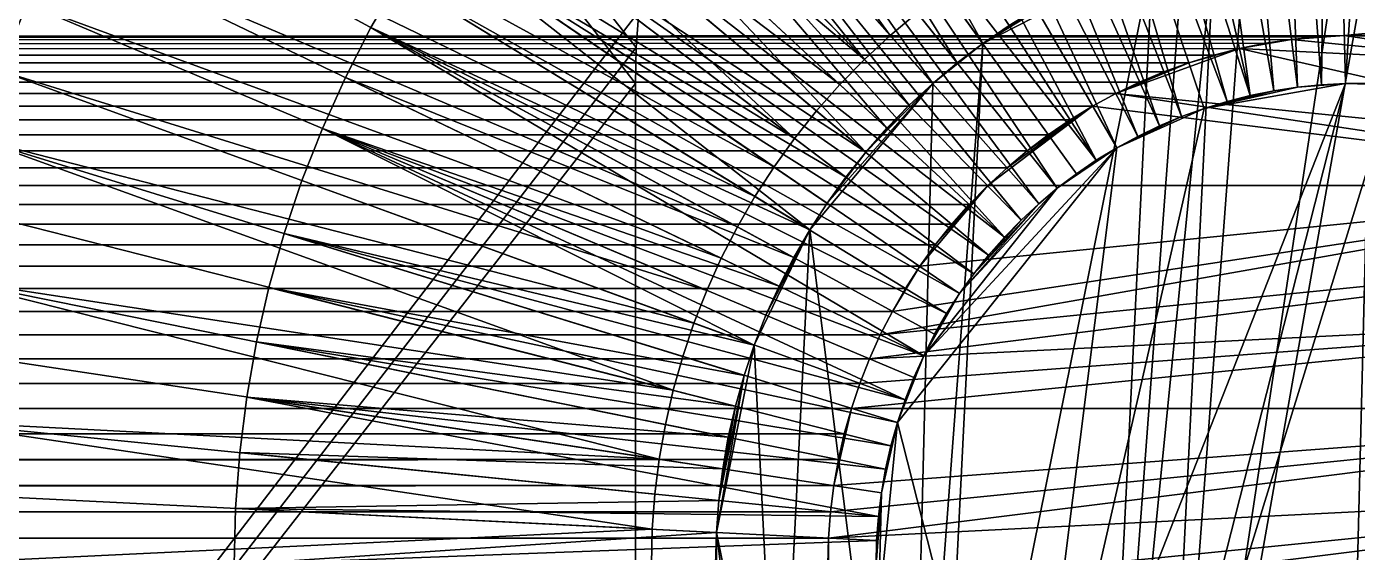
# Model space of a CAD drawing. Header units: millimetres. Extents: x 0 to 520, y -2 to 382.
# Drawn here: x 330.853 to 335, y 343.037 to 344.677 of the extents above; entities that cross this region are included whole.
import ezdxf

# ---------------------------------------------------------------- set-up
doc = ezdxf.new("R2010")
doc.units = ezdxf.units.MM

msp = doc.modelspace()

# ---------------------------------------------------------------- linework, layer by layer
at = {"layer": 'BRASS', "color": 52}
for points in [[(509.2, 369.2, 103), (10.8, 369.2, 103), (10.8, 10.8, 103)], [(509.2, 369.2, 103), (10.8, 10.8, 103), (509.2, 10.8, 103)], [(20.5, 359.5, 86), (499.5, 359.5, 86), (184.9589, 344.6495, 86)], [(184.9589, 344.6495, 86), (499.5, 359.5, 86), (185.0411, 344.6495, 86)], [(185.0411, 344.6495, 86), (499.5, 359.5, 86), (185.1233, 344.6454, 86)], [(185.1233, 344.6454, 86), (499.5, 359.5, 86), (185.2052, 344.6372, 86)], [(185.2052, 344.6372, 86), (499.5, 359.5, 86), (185.2865, 344.6249, 86)], [(185.2865, 344.6249, 86), (499.5, 359.5, 86), (185.3672, 344.6086, 86)], [(185.3672, 344.6086, 86), (499.5, 359.5, 86), (185.4469, 344.5883, 86)], [(185.4469, 344.5883, 86), (499.5, 359.5, 86), (185.5255, 344.5641, 86)], [(185.5255, 344.5641, 86), (499.5, 359.5, 86), (334.9589, 344.6495, 86)], [(334.9589, 344.6495, 86), (499.5, 359.5, 86), (335.0411, 344.6495, 86)], [(185.5255, 344.5641, 86), (334.9589, 344.6495, 86), (334.8767, 344.6454, 86)], [(185.5255, 344.5641, 86), (334.8767, 344.6454, 86), (334.7948, 344.6372, 86)], [(185.5255, 344.5641, 86), (334.7948, 344.6372, 86), (334.7135, 344.6249, 86)], [(185.5255, 344.5641, 86), (334.7135, 344.6249, 86), (334.6328, 344.6086, 86)], [(334.7135, 344.6249, 92), (334.7948, 344.6372, 92), (334.6328, 344.6086, 92)], [(334.7948, 344.6372, 92), (335.5255, 344.5641, 92), (334.6328, 344.6086, 92)], [(334.7135, 344.6249, 92), (334.6328, 344.6086, 92), (334.7135, 344.6249, 86)], [(334.7135, 344.6249, 86), (334.6328, 344.6086, 92), (334.6328, 344.6086, 86)], [(334.7948, 344.6372, 86), (334.7948, 344.6372, 92), (334.7135, 344.6249, 86)], [(334.7948, 344.6372, 92), (334.7135, 344.6249, 92), (334.7135, 344.6249, 86)], [(334.8767, 344.6454, 92), (334.9589, 344.6495, 92), (334.7948, 344.6372, 92)], [(334.9589, 344.6495, 92), (335.5255, 344.5641, 92), (334.7948, 344.6372, 92)], [(334.8767, 344.6454, 86), (334.7948, 344.6372, 92), (334.7948, 344.6372, 86)], [(334.8767, 344.6454, 92), (334.7948, 344.6372, 92), (334.8767, 344.6454, 86)], [(334.9589, 344.6495, 86), (334.9589, 344.6495, 92), (334.8767, 344.6454, 86)], [(334.9589, 344.6495, 92), (334.8767, 344.6454, 92), (334.8767, 344.6454, 86)], [(335.0411, 344.6495, 86), (334.9589, 344.6495, 92), (334.9589, 344.6495, 86)], [(335.0411, 344.6495, 92), (334.9589, 344.6495, 92), (335.0411, 344.6495, 86)], [(335.0411, 344.6495, 92), (335.1233, 344.6454, 92), (334.9589, 344.6495, 92)], [(335.1233, 344.6454, 92), (335.5255, 344.5641, 92), (334.9589, 344.6495, 92)], [(185.5255, 344.5641, 86), (334.6328, 344.6086, 86), (334.5531, 344.5883, 86)], [(185.5255, 344.5641, 86), (334.5531, 344.5883, 86), (334.4745, 344.5641, 86)], [(334.4745, 344.5641, 92), (334.6328, 344.6086, 92), (334.2473, 344.4683, 92)], [(334.6328, 344.6086, 92), (336.0288, 344.29, 92), (334.2473, 344.4683, 92)], [(334.5531, 344.5883, 92), (334.6328, 344.6086, 92), (334.4745, 344.5641, 92)], [(334.5531, 344.5883, 92), (334.4745, 344.5641, 92), (334.5531, 344.5883, 86)], [(334.5531, 344.5883, 86), (334.4745, 344.5641, 92), (334.4745, 344.5641, 86)], [(334.6328, 344.6086, 92), (334.5531, 344.5883, 92), (334.6328, 344.6086, 86)], [(334.6328, 344.6086, 86), (334.5531, 344.5883, 92), (334.5531, 344.5883, 86)], [(335.5255, 344.5641, 92), (336.0288, 344.29, 92), (334.6328, 344.6086, 92)], [(185.5255, 344.5641, 86), (334.4745, 344.5641, 86), (185.6028, 344.5359, 86)], [(185.6028, 344.5359, 86), (334.4745, 344.5641, 86), (334.3972, 344.5359, 86)], [(185.6028, 344.5359, 86), (334.3972, 344.5359, 86), (185.6786, 344.504, 86)], [(185.6786, 344.504, 86), (334.3972, 344.5359, 86), (334.3214, 344.504, 86)], [(334.3214, 344.504, 92), (334.4745, 344.5641, 92), (334.2473, 344.4683, 92)], [(334.3972, 344.5359, 92), (334.4745, 344.5641, 92), (334.3214, 344.504, 92)], [(334.3972, 344.5359, 92), (334.3214, 344.504, 92), (334.3972, 344.5359, 86)], [(334.3972, 344.5359, 86), (334.3214, 344.504, 92), (334.3214, 344.504, 86)], [(334.4745, 344.5641, 92), (334.3972, 344.5359, 92), (334.4745, 344.5641, 86)], [(334.4745, 344.5641, 86), (334.3972, 344.5359, 92), (334.3972, 344.5359, 86)], [(185.6786, 344.504, 86), (334.2473, 344.4683, 86), (185.7527, 344.4683, 86)], [(185.6786, 344.504, 86), (334.3214, 344.504, 86), (334.2473, 344.4683, 86)], [(334.3214, 344.504, 92), (334.2473, 344.4683, 92), (334.3214, 344.504, 86)], [(334.3214, 344.504, 86), (334.2473, 344.4683, 92), (334.2473, 344.4683, 86)], [(185.7527, 344.4683, 86), (334.2473, 344.4683, 86), (185.825, 344.4289, 86)], [(185.825, 344.4289, 86), (334.2473, 344.4683, 86), (334.175, 344.4289, 86)], [(334.2473, 344.4683, 92), (334.175, 344.4289, 92), (334.2473, 344.4683, 86)], [(334.2473, 344.4683, 86), (334.175, 344.4289, 92), (334.175, 344.4289, 86)], [(334.2473, 344.4683, 92), (336.1521, 344.1812, 92), (334.175, 344.4289, 92)], [(336.0288, 344.29, 92), (336.1521, 344.1812, 92), (334.2473, 344.4683, 92)], [(185.825, 344.4289, 86), (334.175, 344.4289, 86), (185.8952, 344.386, 86)], [(185.8952, 344.386, 86), (334.175, 344.4289, 86), (334.1048, 344.386, 86)], [(333.9082, 344.2371, 92), (334.175, 344.4289, 92), (333.8479, 344.1812, 92)], [(334.175, 344.4289, 92), (336.1521, 344.1812, 92), (333.8479, 344.1812, 92)], [(333.9712, 344.29, 92), (334.175, 344.4289, 92), (333.9082, 344.2371, 92)], [(334.0368, 344.3397, 92), (334.175, 344.4289, 92), (333.9712, 344.29, 92)], [(334.1048, 344.386, 92), (334.175, 344.4289, 92), (334.0368, 344.3397, 92)], [(334.175, 344.4289, 86), (334.175, 344.4289, 92), (334.1048, 344.386, 86)], [(334.175, 344.4289, 92), (334.1048, 344.386, 92), (334.1048, 344.386, 86)], [(185.8952, 344.386, 86), (334.1048, 344.386, 86), (185.9632, 344.3397, 86)], [(185.9632, 344.3397, 86), (334.1048, 344.386, 86), (334.0368, 344.3397, 86)], [(334.1048, 344.386, 92), (334.0368, 344.3397, 92), (334.1048, 344.386, 86)], [(334.1048, 344.386, 86), (334.0368, 344.3397, 92), (334.0368, 344.3397, 86)], [(185.9632, 344.3397, 86), (334.0368, 344.3397, 86), (186.0288, 344.29, 86)], [(186.0288, 344.29, 86), (334.0368, 344.3397, 86), (333.9712, 344.29, 86)], [(334.0368, 344.3397, 86), (334.0368, 344.3397, 92), (333.9712, 344.29, 86)], [(334.0368, 344.3397, 92), (333.9712, 344.29, 92), (333.9712, 344.29, 86)], [(186.0288, 344.29, 86), (333.9712, 344.29, 86), (186.0918, 344.2371, 86)], [(186.0918, 344.2371, 86), (333.9712, 344.29, 86), (333.9082, 344.2371, 86)], [(333.9712, 344.29, 86), (333.9712, 344.29, 92), (333.9082, 344.2371, 86)], [(333.9712, 344.29, 92), (333.9082, 344.2371, 92), (333.9082, 344.2371, 86)], [(186.0918, 344.2371, 86), (333.8479, 344.1812, 86), (186.1521, 344.1812, 86)], [(186.0918, 344.2371, 86), (333.9082, 344.2371, 86), (333.8479, 344.1812, 86)], [(333.9082, 344.2371, 86), (333.9082, 344.2371, 92), (333.8479, 344.1812, 86)], [(333.9082, 344.2371, 92), (333.8479, 344.1812, 92), (333.8479, 344.1812, 86)], [(186.1521, 344.1812, 86), (333.8479, 344.1812, 86), (186.2095, 344.1223, 86)], [(186.2095, 344.1223, 86), (333.8479, 344.1812, 86), (333.7905, 344.1223, 86)], [(333.5509, 343.7891, 92), (336.1521, 344.1812, 92), (333.5134, 343.7159, 92)], [(333.5134, 343.7159, 92), (336.1521, 344.1812, 92), (336.3153, 343.9963, 92)], [(333.6367, 343.9295, 92), (336.1521, 344.1812, 92), (333.5509, 343.7891, 92)], [(333.6847, 343.9963, 92), (333.8479, 344.1812, 92), (333.6367, 343.9295, 92)], [(333.8479, 344.1812, 92), (336.1521, 344.1812, 92), (333.6367, 343.9295, 92)], [(333.736, 344.0606, 92), (333.8479, 344.1812, 92), (333.6847, 343.9963, 92)], [(333.7905, 344.1223, 92), (333.8479, 344.1812, 92), (333.736, 344.0606, 92)], [(333.8479, 344.1812, 92), (333.7905, 344.1223, 92), (333.8479, 344.1812, 86)], [(333.8479, 344.1812, 86), (333.7905, 344.1223, 92), (333.7905, 344.1223, 86)], [(186.2095, 344.1223, 86), (333.736, 344.0606, 86), (186.264, 344.0606, 86)], [(186.2095, 344.1223, 86), (333.7905, 344.1223, 86), (333.736, 344.0606, 86)], [(333.7905, 344.1223, 92), (333.736, 344.0606, 92), (333.7905, 344.1223, 86)], [(333.7905, 344.1223, 86), (333.736, 344.0606, 92), (333.736, 344.0606, 86)], [(186.264, 344.0606, 86), (333.6847, 343.9963, 86), (186.3153, 343.9963, 86)], [(186.264, 344.0606, 86), (333.736, 344.0606, 86), (333.6847, 343.9963, 86)], [(333.736, 344.0606, 92), (333.6847, 343.9963, 92), (333.736, 344.0606, 86)], [(333.736, 344.0606, 86), (333.6847, 343.9963, 92), (333.6847, 343.9963, 86)], [(186.3153, 343.9963, 86), (333.6847, 343.9963, 86), (186.3633, 343.9295, 86)], [(186.3633, 343.9295, 86), (333.6847, 343.9963, 86), (333.6367, 343.9295, 86)], [(333.5134, 343.7159, 92), (336.3153, 343.9963, 92), (333.4796, 343.6409, 92)], [(333.4796, 343.6409, 92), (336.3153, 343.9963, 92), (336.4491, 343.7891, 92)], [(333.6847, 343.9963, 92), (333.6367, 343.9295, 92), (333.6847, 343.9963, 86)], [(333.6847, 343.9963, 86), (333.6367, 343.9295, 92), (333.6367, 343.9295, 86)], [(186.3633, 343.9295, 86), (333.5921, 343.8604, 86), (186.4079, 343.8604, 86)], [(186.3633, 343.9295, 86), (333.6367, 343.9295, 86), (333.5921, 343.8604, 86)], [(333.5921, 343.8604, 92), (333.6367, 343.9295, 92), (333.5509, 343.7891, 92)], [(333.6367, 343.9295, 92), (333.5921, 343.8604, 92), (333.6367, 343.9295, 86)], [(333.6367, 343.9295, 86), (333.5921, 343.8604, 92), (333.5921, 343.8604, 86)], [(186.4079, 343.8604, 86), (333.5921, 343.8604, 86), (186.4491, 343.7891, 86)], [(186.4491, 343.7891, 86), (333.5921, 343.8604, 86), (333.5509, 343.7891, 86)], [(333.5921, 343.8604, 92), (333.5509, 343.7891, 92), (333.5921, 343.8604, 86)], [(333.5921, 343.8604, 86), (333.5509, 343.7891, 92), (333.5509, 343.7891, 86)], [(186.4491, 343.7891, 86), (333.5134, 343.7159, 86), (186.4866, 343.7159, 86)], [(186.4491, 343.7891, 86), (333.5509, 343.7891, 86), (333.5134, 343.7159, 86)], [(333.4233, 343.4863, 92), (336.4491, 343.7891, 92), (336.5767, 343.4863, 92)], [(333.4495, 343.5643, 92), (336.4491, 343.7891, 92), (333.4233, 343.4863, 92)], [(333.4796, 343.6409, 92), (336.4491, 343.7891, 92), (333.4495, 343.5643, 92)], [(333.5509, 343.7891, 92), (333.5134, 343.7159, 92), (333.5509, 343.7891, 86)], [(333.5509, 343.7891, 86), (333.5134, 343.7159, 92), (333.5134, 343.7159, 86)], [(186.4866, 343.7159, 86), (333.5134, 343.7159, 86), (186.5204, 343.6409, 86)], [(186.5204, 343.6409, 86), (333.5134, 343.7159, 86), (333.4796, 343.6409, 86)], [(333.5134, 343.7159, 92), (333.4796, 343.6409, 92), (333.5134, 343.7159, 86)], [(333.5134, 343.7159, 86), (333.4796, 343.6409, 92), (333.4796, 343.6409, 86)], [(186.5204, 343.6409, 86), (333.4796, 343.6409, 86), (186.5505, 343.5643, 86)], [(186.5505, 343.5643, 86), (333.4796, 343.6409, 86), (333.4495, 343.5643, 86)], [(333.4796, 343.6409, 92), (333.4495, 343.5643, 92), (333.4796, 343.6409, 86)], [(333.4796, 343.6409, 86), (333.4495, 343.5643, 92), (333.4495, 343.5643, 86)], [(186.5505, 343.5643, 86), (333.4495, 343.5643, 86), (186.5767, 343.4863, 86)], [(186.5767, 343.4863, 86), (333.4495, 343.5643, 86), (333.4233, 343.4863, 86)], [(333.4495, 343.5643, 86), (333.4495, 343.5643, 92), (333.4233, 343.4863, 86)], [(333.4495, 343.5643, 92), (333.4233, 343.4863, 92), (333.4233, 343.4863, 86)], [(186.5767, 343.4863, 86), (333.4233, 343.4863, 86), (186.599, 343.4071, 86)], [(186.599, 343.4071, 86), (333.4233, 343.4863, 86), (333.401, 343.4071, 86)], [(333.3521, 343.0822, 92), (336.5767, 343.4863, 92), (336.6316, 343.2459, 92)], [(333.3582, 343.1643, 92), (336.5767, 343.4863, 92), (333.3521, 343.0822, 92)], [(333.3684, 343.2459, 92), (336.5767, 343.4863, 92), (333.3582, 343.1643, 92)], [(333.3827, 343.3269, 92), (333.4233, 343.4863, 92), (333.3684, 343.2459, 92)], [(333.4233, 343.4863, 92), (336.5767, 343.4863, 92), (333.3684, 343.2459, 92)], [(333.401, 343.4071, 92), (333.4233, 343.4863, 92), (333.3827, 343.3269, 92)], [(333.4233, 343.4863, 86), (333.4233, 343.4863, 92), (333.401, 343.4071, 86)], [(333.4233, 343.4863, 92), (333.401, 343.4071, 92), (333.401, 343.4071, 86)], [(186.599, 343.4071, 86), (333.401, 343.4071, 86), (186.6173, 343.3269, 86)], [(186.6173, 343.3269, 86), (333.401, 343.4071, 86), (333.3827, 343.3269, 86)], [(333.401, 343.4071, 86), (333.3827, 343.3269, 92), (333.3827, 343.3269, 86)], [(333.401, 343.4071, 92), (333.3827, 343.3269, 92), (333.401, 343.4071, 86)], [(186.6173, 343.3269, 86), (333.3827, 343.3269, 86), (186.6316, 343.2459, 86)], [(186.6316, 343.2459, 86), (333.3827, 343.3269, 86), (333.3684, 343.2459, 86)], [(333.3827, 343.3269, 86), (333.3827, 343.3269, 92), (333.3684, 343.2459, 86)], [(333.3827, 343.3269, 92), (333.3684, 343.2459, 92), (333.3684, 343.2459, 86)], [(186.6316, 343.2459, 86), (333.3684, 343.2459, 86), (186.6418, 343.1643, 86)], [(186.6418, 343.1643, 86), (333.3684, 343.2459, 86), (333.3582, 343.1643, 86)], [(333.3521, 342.9178, 92), (336.6316, 343.2459, 92), (333.3582, 342.8357, 92)], [(333.3521, 343.0822, 92), (336.6316, 343.2459, 92), (333.3521, 342.9178, 92)], [(333.3684, 343.2459, 86), (333.3684, 343.2459, 92), (333.3582, 343.1643, 86)], [(333.3684, 343.2459, 92), (333.3582, 343.1643, 92), (333.3582, 343.1643, 86)], [(333.3582, 342.8357, 92), (336.6316, 343.2459, 92), (336.65, 343, 92)], [(186.6418, 343.1643, 86), (333.3582, 343.1643, 86), (186.6479, 343.0822, 86)], [(186.6479, 343.0822, 86), (333.3582, 343.1643, 86), (333.3521, 343.0822, 86)], [(333.3582, 343.1643, 92), (333.3521, 343.0822, 92), (333.3582, 343.1643, 86)], [(333.3582, 343.1643, 86), (333.3521, 343.0822, 92), (333.3521, 343.0822, 86)], [(186.6479, 343.0822, 86), (333.3521, 343.0822, 86), (186.65, 343, 86)], [(186.65, 343, 86), (333.3521, 343.0822, 86), (333.35, 343, 86)], [(333.3521, 343.0822, 92), (333.35, 343, 92), (333.3521, 343.0822, 86)], [(333.3521, 343.0822, 86), (333.35, 343, 92), (333.35, 343, 86)], [(333.35, 343, 92), (333.3521, 343.0822, 92), (333.3521, 342.9178, 92)]]:
    msp.add_3dface(points, dxfattribs=at)
at = {"layer": 'STEEL', "color": 8}
for points in [[(323, 332, 86), (332.7612, 344.724, 86), (323, 360, 86)], [(332.7612, 344.724, 83), (332.7528, 344.6122, 83), (323, 357, 83)], [(332.7528, 344.6122, 83), (332.75, 344.5, 83), (323, 357, 83)], [(332.75, 344.5, 83), (323, 332, 83), (323, 357, 83)], [(333.5443, 344.6495, 83), (332.1943, 346.5182, 83), (332.0224, 346.374, 83)], [(332.1943, 346.5182, 82), (333.5443, 344.6495, 82), (332.0224, 346.374, 82)], [(333.5443, 344.6495, 83), (333.6283, 344.72, 83), (332.1943, 346.5182, 83)], [(333.6283, 344.72, 82), (333.5443, 344.6495, 82), (332.1943, 346.5182, 82)], [(334.7384, 346.4902, 78.5), (334.8135, 344.4884, 78.5), (334.5648, 346.4728, 78.5)], [(334.9127, 346.4989, 78.5), (334.8879, 344.4958, 78.5), (334.7384, 346.4902, 78.5)], [(334.8879, 344.4958, 78.5), (334.8135, 344.4884, 78.5), (334.7384, 346.4902, 78.5)], [(334.9626, 344.4995, 78.5), (334.8879, 344.4958, 78.5), (334.9127, 346.4989, 78.5)], [(335.0873, 346.4989, 78.5), (334.9626, 344.4995, 78.5), (334.9127, 346.4989, 78.5)], [(335.0374, 344.4995, 78.5), (334.9626, 344.4995, 78.5), (335.0873, 346.4989, 78.5)], [(334.3922, 346.4468, 78.5), (334.6662, 344.4624, 78.5), (334.2212, 346.4122, 78.5)], [(334.5648, 346.4728, 78.5), (334.7395, 344.4772, 78.5), (334.3922, 346.4468, 78.5)], [(334.7395, 344.4772, 78.5), (334.6662, 344.4624, 78.5), (334.3922, 346.4468, 78.5)], [(334.8135, 344.4884, 78.5), (334.7395, 344.4772, 78.5), (334.5648, 346.4728, 78.5)], [(334.2212, 346.4122, 78.5), (334.6662, 344.4624, 78.5), (334.0521, 346.3692, 78.5)], [(333.4639, 344.5749, 83), (332.0224, 346.374, 83), (331.8579, 346.2214, 83)], [(332.0224, 346.374, 82), (333.4639, 344.5749, 82), (331.8579, 346.2214, 82)], [(333.4639, 344.5749, 83), (333.5443, 344.6495, 83), (332.0224, 346.374, 83)], [(333.5443, 344.6495, 82), (333.4639, 344.5749, 82), (332.0224, 346.374, 82)], [(334.0521, 346.3692, 78.5), (334.5937, 344.4439, 78.5), (333.8853, 346.3177, 78.5)], [(334.6662, 344.4624, 78.5), (334.5937, 344.4439, 78.5), (334.0521, 346.3692, 78.5)], [(333.8853, 346.3177, 78.5), (334.452, 344.3963, 78.5), (333.7213, 346.2581, 78.5)], [(334.5937, 344.4439, 78.5), (334.5223, 344.4219, 78.5), (333.8853, 346.3177, 78.5)], [(334.5223, 344.4219, 78.5), (334.452, 344.3963, 78.5), (333.8853, 346.3177, 78.5)], [(333.7213, 346.2581, 78.5), (334.3831, 344.3673, 78.5), (333.5605, 346.1903, 78.5)], [(334.452, 344.3963, 78.5), (334.3831, 344.3673, 78.5), (333.7213, 346.2581, 78.5)], [(331.7013, 346.0608, 83), (333.4639, 344.5749, 83), (331.8579, 346.2214, 83)], [(333.4639, 344.5749, 82), (331.7013, 346.0608, 82), (331.8579, 346.2214, 82)], [(333.5605, 346.1903, 78.5), (334.3157, 344.3348, 78.5), (333.4033, 346.1146, 78.5)], [(334.3831, 344.3673, 78.5), (334.3157, 344.3348, 78.5), (333.5605, 346.1903, 78.5)], [(333.4033, 346.1146, 78.5), (334.25, 344.299, 78.5), (333.25, 346.0311, 78.5)], [(334.3157, 344.3348, 78.5), (334.25, 344.299, 78.5), (333.4033, 346.1146, 78.5)], [(331.5528, 345.8925, 83), (333.3873, 344.4964, 83), (331.7013, 346.0608, 83)], [(333.3873, 344.4964, 82), (331.5528, 345.8925, 82), (331.7013, 346.0608, 82)], [(331.7013, 346.0608, 83), (333.3873, 344.4964, 83), (333.4639, 344.5749, 83)], [(333.3873, 344.4964, 82), (331.7013, 346.0608, 82), (333.4639, 344.5749, 82)], [(333.25, 346.0311, 78.5), (334.1862, 344.26, 78.5), (333.1011, 345.9401, 78.5)], [(334.25, 344.299, 78.5), (334.1862, 344.26, 78.5), (333.25, 346.0311, 78.5)], [(333.8325, 344.6239, 82), (333.1011, 345.9401, 82), (332.9569, 345.8418, 82)], [(333.1011, 345.9401, 78.5), (334.1862, 344.26, 78.5), (332.9569, 345.8418, 78.5)], [(333.8325, 344.6239, 82), (333.9149, 344.6801, 82), (333.1011, 345.9401, 82)], [(331.4129, 345.7171, 83), (333.2463, 344.3284, 83), (331.5528, 345.8925, 83)], [(333.2463, 344.3284, 82), (331.4129, 345.7171, 82), (331.5528, 345.8925, 82)], [(331.5528, 345.8925, 83), (333.3147, 344.4141, 83), (333.3873, 344.4964, 83)], [(331.5528, 345.8925, 83), (333.2463, 344.3284, 83), (333.3147, 344.4141, 83)], [(333.3147, 344.4141, 82), (331.5528, 345.8925, 82), (333.3873, 344.4964, 82)], [(333.2463, 344.3284, 82), (331.5528, 345.8925, 82), (333.3147, 344.4141, 82)], [(333.753, 344.5637, 82), (332.9569, 345.8418, 82), (332.8178, 345.7364, 82)], [(332.9569, 345.8418, 78.5), (334.0648, 344.1727, 78.5), (332.8178, 345.7364, 78.5)], [(333.753, 344.5637, 82), (333.8325, 344.6239, 82), (332.9569, 345.8418, 82)], [(334.1862, 344.26, 78.5), (334.1244, 344.2179, 78.5), (332.9569, 345.8418, 78.5)], [(334.1244, 344.2179, 78.5), (334.0648, 344.1727, 78.5), (332.9569, 345.8418, 78.5)], [(333.6766, 344.4996, 82), (332.8178, 345.7364, 82), (332.6841, 345.6242, 82)], [(332.8178, 345.7364, 78.5), (334.0075, 344.1247, 78.5), (332.6841, 345.6242, 78.5)], [(333.6766, 344.4996, 82), (333.753, 344.5637, 82), (332.8178, 345.7364, 82)], [(334.0648, 344.1727, 78.5), (334.0075, 344.1247, 78.5), (332.8178, 345.7364, 78.5)], [(331.2819, 345.5349, 83), (333.2463, 344.3284, 83), (331.4129, 345.7171, 83)], [(333.2463, 344.3284, 82), (331.2819, 345.5349, 82), (331.4129, 345.7171, 82)], [(333.6035, 344.4317, 82), (332.6841, 345.6242, 82), (332.5562, 345.5055, 82)], [(332.6841, 345.6242, 78.5), (333.9526, 344.0738, 78.5), (332.5562, 345.5055, 78.5)], [(333.6035, 344.4317, 82), (333.6766, 344.4996, 82), (332.6841, 345.6242, 82)], [(334.0075, 344.1247, 78.5), (333.9526, 344.0738, 78.5), (332.6841, 345.6242, 78.5)], [(331.1602, 345.3465, 83), (333.1823, 344.2393, 83), (331.2819, 345.5349, 83)], [(333.1823, 344.2393, 82), (331.1602, 345.3465, 82), (331.2819, 345.5349, 82)], [(331.2819, 345.5349, 83), (333.1823, 344.2393, 83), (333.2463, 344.3284, 83)], [(333.1823, 344.2393, 82), (331.2819, 345.5349, 82), (333.2463, 344.3284, 82)], [(332.4343, 345.3806, 82), (333.5339, 344.3603, 82), (332.5562, 345.5055, 82)], [(333.9004, 344.0203, 78.5), (332.4343, 345.3806, 78.5), (332.5562, 345.5055, 78.5)], [(333.5339, 344.3603, 82), (333.6035, 344.4317, 82), (332.5562, 345.5055, 82)], [(333.9526, 344.0738, 78.5), (333.9004, 344.0203, 78.5), (332.5562, 345.5055, 78.5)], [(332.3188, 345.2498, 82), (333.4679, 344.2856, 82), (332.4343, 345.3806, 82)], [(333.9004, 344.0203, 78.5), (332.3188, 345.2498, 78.5), (332.4343, 345.3806, 78.5)], [(333.4679, 344.2856, 82), (333.5339, 344.3603, 82), (332.4343, 345.3806, 82)], [(331.048, 345.1521, 83), (333.1228, 344.1472, 83), (331.1602, 345.3465, 83)], [(333.1228, 344.1472, 82), (331.048, 345.1521, 82), (331.1602, 345.3465, 82)], [(331.1602, 345.3465, 83), (333.1228, 344.1472, 83), (333.1823, 344.2393, 83)], [(333.1228, 344.1472, 82), (331.1602, 345.3465, 82), (333.1823, 344.2393, 82)], [(332.21, 345.1133, 82), (333.4679, 344.2856, 82), (332.3188, 345.2498, 82)], [(333.8509, 343.9642, 78.5), (332.21, 345.1133, 78.5), (332.3188, 345.2498, 78.5)], [(333.8509, 343.9642, 78.5), (332.3188, 345.2498, 78.5), (333.9004, 344.0203, 78.5)], [(330.9456, 344.9525, 83), (333.0679, 344.0522, 83), (331.048, 345.1521, 83)], [(333.0679, 344.0522, 82), (330.9456, 344.9525, 82), (331.048, 345.1521, 82)], [(331.048, 345.1521, 83), (333.0679, 344.0522, 83), (333.1228, 344.1472, 83)], [(333.0679, 344.0522, 82), (331.048, 345.1521, 82), (333.1228, 344.1472, 82)], [(332.1082, 344.9716, 82), (333.4057, 344.2076, 82), (332.21, 345.1133, 82)], [(333.8043, 343.9057, 78.5), (332.1082, 344.9716, 78.5), (332.21, 345.1133, 78.5)], [(332.21, 345.1133, 82), (333.4057, 344.2076, 82), (333.4679, 344.2856, 82)], [(333.8043, 343.9057, 78.5), (332.21, 345.1133, 78.5), (333.8509, 343.9642, 78.5)], [(334.363, 341.1041, 90), (334.9501, 344.9994, 90), (334.6527, 344.9696, 90)], [(334.363, 341.1041, 90), (334.9501, 341.0006, 90), (335.0499, 344.9994, 90)], [(334.363, 341.1041, 90), (335.0499, 344.9994, 90), (334.9501, 344.9994, 90)], [(334.9501, 341.0006, 90), (335.1495, 344.9944, 90), (335.0499, 344.9994, 90)], [(334.9501, 341.0006, 90), (335.2487, 344.9845, 90), (335.1495, 344.9944, 90)], [(330.8534, 344.748, 83), (333.0179, 343.9545, 83), (330.9456, 344.9525, 83)], [(333.0179, 343.9545, 82), (330.8534, 344.748, 82), (330.9456, 344.9525, 82)], [(330.9456, 344.9525, 83), (333.0179, 343.9545, 83), (333.0679, 344.0522, 83)], [(333.0179, 343.9545, 82), (330.9456, 344.9525, 82), (333.0679, 344.0522, 82)], [(332.0135, 344.825, 82), (333.2934, 344.0429, 82), (332.1082, 344.9716, 82)], [(333.7606, 343.845, 78.5), (332.0135, 344.825, 78.5), (332.1082, 344.9716, 78.5)], [(332.1082, 344.9716, 82), (333.3475, 344.1266, 82), (333.4057, 344.2076, 82)], [(332.1082, 344.9716, 82), (333.2934, 344.0429, 82), (333.3475, 344.1266, 82)], [(333.7606, 343.845, 78.5), (332.1082, 344.9716, 78.5), (333.8043, 343.9057, 78.5)], [(334.1774, 341.177, 90), (334.363, 341.1041, 90), (334.555, 344.9499, 90)], [(334.1774, 341.177, 90), (334.555, 344.9499, 90), (334.4583, 344.9252, 90)], [(334.363, 341.1041, 90), (334.6527, 344.9696, 90), (334.555, 344.9499, 90)], [(334.9501, 341.0006, 90), (335.2487, 341.0155, 90), (335.2487, 344.9845, 90)], [(334.1774, 341.177, 90), (334.4583, 344.9252, 90), (334.363, 344.8959, 90)], [(333.6766, 341.5004, 90), (334.363, 344.8959, 90), (333.8325, 344.6239, 90)], [(333.6766, 341.5004, 90), (334.1774, 341.177, 90), (334.363, 344.8959, 90)], [(333.8325, 344.6239, 90), (334.363, 344.8959, 90), (334.0876, 344.7797, 90)], [(331.9262, 344.6739, 82), (333.2934, 344.0429, 82), (332.0135, 344.825, 82)], [(332.0135, 344.825, 82), (332.0135, 344.825, 78.5), (331.9262, 344.6739, 78.5)], [(331.9262, 344.6739, 82), (332.0135, 344.825, 82), (331.9262, 344.6739, 78.5)], [(333.7201, 343.7822, 78.5), (331.9262, 344.6739, 78.5), (332.0135, 344.825, 78.5)], [(333.7201, 343.7822, 78.5), (332.0135, 344.825, 78.5), (333.7606, 343.845, 78.5)], [(333.8325, 344.6239, 90), (334.0876, 344.7797, 90), (334, 344.7321, 90)], [(330.7714, 344.5391, 83), (330.8534, 344.748, 83), (330.8534, 344.748, 82)], [(330.7714, 344.5391, 83), (330.8534, 344.748, 82), (330.7714, 344.5391, 82)], [(330.7714, 344.5391, 83), (332.9728, 343.8546, 83), (330.8534, 344.748, 83)], [(332.9728, 343.8546, 82), (330.7714, 344.5391, 82), (330.8534, 344.748, 82)], [(330.8534, 344.748, 83), (332.9728, 343.8546, 83), (333.0179, 343.9545, 83)], [(332.9728, 343.8546, 82), (330.8534, 344.748, 82), (333.0179, 343.9545, 82)], [(323, 332, 86), (332.7528, 344.6122, 86), (332.7612, 344.724, 86)], [(332.7612, 344.724, 83), (332.7528, 344.6122, 86), (332.7528, 344.6122, 83)], [(332.7612, 344.724, 86), (332.7528, 344.6122, 86), (332.7612, 344.724, 83)], [(333.6283, 344.72, 82), (333.5443, 344.6495, 83), (333.5443, 344.6495, 82)], [(333.6283, 344.72, 83), (333.5443, 344.6495, 83), (333.6283, 344.72, 82)], [(333.8325, 344.6239, 90), (334, 344.7321, 90), (333.9149, 344.6801, 90)], [(331.8466, 344.5186, 82), (333.2436, 343.9565, 82), (331.9262, 344.6739, 82)], [(331.8466, 344.5186, 82), (331.9262, 344.6739, 82), (331.9262, 344.6739, 78.5)], [(331.8466, 344.5186, 82), (331.9262, 344.6739, 78.5), (331.8466, 344.5186, 78.5)], [(333.6485, 343.6508, 78.5), (331.8466, 344.5186, 78.5), (331.9262, 344.6739, 78.5)], [(331.9262, 344.6739, 82), (333.2436, 343.9565, 82), (333.2934, 344.0429, 82)], [(333.6827, 343.7174, 78.5), (331.9262, 344.6739, 78.5), (333.7201, 343.7822, 78.5)], [(333.6485, 343.6508, 78.5), (331.9262, 344.6739, 78.5), (333.6827, 343.7174, 78.5)], [(333.8325, 344.6239, 90), (333.9149, 344.6801, 82), (333.8325, 344.6239, 82)], [(333.8325, 344.6239, 90), (333.9149, 344.6801, 90), (333.9149, 344.6801, 82)], [(333.5443, 344.6495, 82), (333.4639, 344.5749, 83), (333.4639, 344.5749, 82)], [(333.5443, 344.6495, 83), (333.4639, 344.5749, 83), (333.5443, 344.6495, 82)], [(333.6035, 341.5683, 90), (333.8325, 344.6239, 90), (333.6766, 344.4996, 90)], [(333.6035, 341.5683, 90), (333.6766, 341.5004, 90), (333.8325, 344.6239, 90)], [(333.6766, 344.4996, 90), (333.8325, 344.6239, 90), (333.753, 344.5637, 90)], [(333.753, 344.5637, 90), (333.8325, 344.6239, 82), (333.753, 344.5637, 82)], [(333.753, 344.5637, 90), (333.8325, 344.6239, 90), (333.8325, 344.6239, 82)], [(323, 332, 86), (332.75, 344.5, 86), (332.7528, 344.6122, 86)], [(332.7528, 344.6122, 83), (332.75, 344.5, 86), (332.75, 344.5, 83)], [(332.7528, 344.6122, 86), (332.75, 344.5, 86), (332.7528, 344.6122, 83)], [(333.4639, 344.5749, 82), (333.3873, 344.4964, 83), (333.3873, 344.4964, 82)], [(333.4639, 344.5749, 83), (333.3873, 344.4964, 83), (333.4639, 344.5749, 82)], [(330.6999, 344.3264, 83), (332.9327, 343.7524, 83), (330.7714, 344.5391, 83)], [(332.9327, 343.7524, 82), (330.6999, 344.3264, 82), (330.7714, 344.5391, 82)], [(330.7714, 344.5391, 83), (332.9327, 343.7524, 83), (332.9728, 343.8546, 83)], [(332.9327, 343.7524, 82), (330.7714, 344.5391, 82), (332.9728, 343.8546, 82)], [(333.6766, 344.4996, 90), (333.753, 344.5637, 82), (333.6766, 344.4996, 82)], [(333.6766, 344.4996, 90), (333.753, 344.5637, 90), (333.753, 344.5637, 82)], [(332.75, 341.5, 83), (323, 332, 83), (332.75, 344.5, 83)], [(323, 332, 86), (332.75, 341.5, 86), (332.75, 344.5, 86)], [(331.7748, 344.3595, 82), (333.1981, 343.8678, 82), (331.8466, 344.5186, 82)], [(331.7748, 344.3595, 82), (331.8466, 344.5186, 82), (331.8466, 344.5186, 78.5)], [(331.7748, 344.3595, 82), (331.8466, 344.5186, 78.5), (331.7748, 344.3595, 78.5)], [(333.6485, 343.6508, 78.5), (331.7748, 344.3595, 78.5), (331.8466, 344.5186, 78.5)], [(331.8466, 344.5186, 82), (333.1981, 343.8678, 82), (333.2436, 343.9565, 82)], [(332.75, 344.5, 83), (332.75, 344.5, 86), (332.75, 341.5, 83)], [(332.75, 341.5, 83), (332.75, 344.5, 86), (332.75, 341.5, 86)], [(333.2934, 344.0429, 90), (333.6766, 344.4996, 90), (333.3475, 344.1266, 90)], [(333.6035, 341.5683, 90), (333.6766, 344.4996, 90), (333.2934, 344.0429, 90)], [(333.3873, 344.4964, 83), (333.3147, 344.4141, 83), (333.3873, 344.4964, 82)], [(333.3873, 344.4964, 82), (333.3147, 344.4141, 83), (333.3147, 344.4141, 82)], [(333.3475, 344.1266, 90), (333.6766, 344.4996, 90), (333.4679, 344.2856, 90)], [(333.4679, 344.2856, 90), (333.6766, 344.4996, 90), (333.6035, 344.4317, 90)], [(333.6035, 344.4317, 90), (333.6766, 344.4996, 82), (333.6035, 344.4317, 82)], [(333.6035, 344.4317, 90), (333.6766, 344.4996, 90), (333.6766, 344.4996, 82)], [(334.9626, 344.4995, 80.4), (333.9526, 341.9262, 80.4), (334.5223, 344.4219, 80.4)], [(334.25, 341.701, 80.4), (333.9526, 341.9262, 80.4), (334.9626, 344.4995, 80.4)], [(335.1121, 344.4958, 80.4), (334.25, 341.701, 80.4), (334.9626, 344.4995, 80.4)], [(335.4063, 341.5561, 80.4), (334.25, 341.701, 80.4), (335.1121, 344.4958, 80.4)], [(334.9626, 344.4995, 80.4), (334.5223, 344.4219, 80.4), (334.8135, 344.4884, 80.4)], [(334.9626, 344.4995, 80.4), (334.8135, 344.4884, 80.4), (334.8879, 344.4958, 80.4)], [(334.8879, 344.4958, 78.5), (334.8135, 344.4884, 80.4), (334.8135, 344.4884, 78.5)], [(334.8879, 344.4958, 80.4), (334.8135, 344.4884, 80.4), (334.8879, 344.4958, 78.5)], [(334.9626, 344.4995, 78.5), (334.9626, 344.4995, 80.4), (334.8879, 344.4958, 78.5)], [(334.9626, 344.4995, 80.4), (334.8879, 344.4958, 80.4), (334.8879, 344.4958, 78.5)], [(335.0374, 344.4995, 78.5), (335.0374, 344.4995, 80.4), (334.9626, 344.4995, 78.5)], [(335.0374, 344.4995, 80.4), (334.9626, 344.4995, 80.4), (334.9626, 344.4995, 78.5)], [(335.1121, 344.4958, 80.4), (334.9626, 344.4995, 80.4), (335.0374, 344.4995, 80.4)], [(334.8135, 344.4884, 80.4), (334.5223, 344.4219, 80.4), (334.7395, 344.4772, 80.4)], [(334.7395, 344.4772, 80.4), (334.5223, 344.4219, 80.4), (334.5937, 344.4439, 80.4)], [(334.7395, 344.4772, 80.4), (334.5937, 344.4439, 80.4), (334.6662, 344.4624, 80.4)], [(334.6662, 344.4624, 78.5), (334.5937, 344.4439, 80.4), (334.5937, 344.4439, 78.5)], [(334.6662, 344.4624, 80.4), (334.5937, 344.4439, 80.4), (334.6662, 344.4624, 78.5)], [(334.7395, 344.4772, 78.5), (334.6662, 344.4624, 80.4), (334.6662, 344.4624, 78.5)], [(334.7395, 344.4772, 80.4), (334.6662, 344.4624, 80.4), (334.7395, 344.4772, 78.5)], [(334.8135, 344.4884, 78.5), (334.7395, 344.4772, 80.4), (334.7395, 344.4772, 78.5)], [(334.8135, 344.4884, 80.4), (334.7395, 344.4772, 80.4), (334.8135, 344.4884, 78.5)], [(333.3147, 344.4141, 83), (333.2463, 344.3284, 83), (333.3147, 344.4141, 82)], [(333.3147, 344.4141, 82), (333.2463, 344.3284, 83), (333.2463, 344.3284, 82)], [(333.4679, 344.2856, 90), (333.6035, 344.4317, 90), (333.5339, 344.3603, 90)], [(333.5339, 344.3603, 90), (333.6035, 344.4317, 82), (333.5339, 344.3603, 82)], [(333.5339, 344.3603, 90), (333.6035, 344.4317, 90), (333.6035, 344.4317, 82)], [(334.5223, 344.4219, 80.4), (333.9526, 341.9262, 80.4), (334.25, 344.299, 80.4)], [(334.5223, 344.4219, 80.4), (334.25, 344.299, 80.4), (334.452, 344.3963, 80.4)], [(334.5223, 344.4219, 78.5), (334.452, 344.3963, 80.4), (334.452, 344.3963, 78.5)], [(334.5223, 344.4219, 80.4), (334.452, 344.3963, 80.4), (334.5223, 344.4219, 78.5)], [(334.5937, 344.4439, 78.5), (334.5223, 344.4219, 80.4), (334.5223, 344.4219, 78.5)], [(334.5937, 344.4439, 80.4), (334.5223, 344.4219, 80.4), (334.5937, 344.4439, 78.5)], [(334.452, 344.3963, 80.4), (334.25, 344.299, 80.4), (334.3831, 344.3673, 80.4)], [(334.3831, 344.3673, 80.4), (334.25, 344.299, 80.4), (334.3157, 344.3348, 80.4)], [(334.3831, 344.3673, 78.5), (334.3157, 344.3348, 80.4), (334.3157, 344.3348, 78.5)], [(334.3831, 344.3673, 80.4), (334.3157, 344.3348, 80.4), (334.3831, 344.3673, 78.5)], [(334.452, 344.3963, 78.5), (334.3831, 344.3673, 80.4), (334.3831, 344.3673, 78.5)], [(334.452, 344.3963, 80.4), (334.3831, 344.3673, 80.4), (334.452, 344.3963, 78.5)], [(330.6392, 344.1104, 83), (332.868, 343.5429, 83), (330.6999, 344.3264, 83)], [(332.868, 343.5429, 82), (330.6392, 344.1104, 82), (330.6999, 344.3264, 82)], [(330.6999, 344.3264, 83), (332.8977, 343.6485, 83), (332.9327, 343.7524, 83)], [(330.6999, 344.3264, 83), (332.868, 343.5429, 83), (332.8977, 343.6485, 83)], [(332.8977, 343.6485, 82), (330.6999, 344.3264, 82), (332.9327, 343.7524, 82)], [(332.868, 343.5429, 82), (330.6999, 344.3264, 82), (332.8977, 343.6485, 82)], [(331.7111, 344.1971, 82), (333.1206, 343.684, 82), (331.7748, 344.3595, 82)], [(331.7111, 344.1971, 82), (331.7748, 344.3595, 82), (331.7748, 344.3595, 78.5)], [(331.7111, 344.1971, 82), (331.7748, 344.3595, 78.5), (331.7111, 344.1971, 78.5)], [(333.5905, 343.513, 78.5), (331.7111, 344.1971, 78.5), (331.7748, 344.3595, 78.5)], [(331.7748, 344.3595, 82), (333.157, 343.7769, 82), (333.1981, 343.8678, 82)], [(331.7748, 344.3595, 82), (333.1206, 343.684, 82), (333.157, 343.7769, 82)], [(333.6178, 343.5827, 78.5), (331.7748, 344.3595, 78.5), (333.6485, 343.6508, 78.5)], [(333.5905, 343.513, 78.5), (331.7748, 344.3595, 78.5), (333.6178, 343.5827, 78.5)], [(333.2463, 344.3284, 83), (333.1823, 344.2393, 83), (333.2463, 344.3284, 82)], [(333.2463, 344.3284, 82), (333.1823, 344.2393, 83), (333.1823, 344.2393, 82)], [(333.4679, 344.2856, 90), (333.5339, 344.3603, 90), (333.5339, 344.3603, 82)], [(333.4679, 344.2856, 90), (333.5339, 344.3603, 82), (333.4679, 344.2856, 82)], [(334.3157, 344.3348, 78.5), (334.25, 344.299, 80.4), (334.25, 344.299, 78.5)], [(334.3157, 344.3348, 80.4), (334.25, 344.299, 80.4), (334.3157, 344.3348, 78.5)], [(333.3475, 344.1266, 90), (333.4679, 344.2856, 90), (333.4057, 344.2076, 90)], [(333.4057, 344.2076, 90), (333.4679, 344.2856, 90), (333.4679, 344.2856, 82)], [(333.4057, 344.2076, 90), (333.4679, 344.2856, 82), (333.4057, 344.2076, 82)], [(334.25, 344.299, 80.4), (333.5666, 343.4421, 80.4), (333.6485, 343.6508, 80.4)], [(334.25, 344.299, 80.4), (333.9526, 341.9262, 80.4), (333.5666, 343.4421, 80.4)], [(334.25, 344.299, 80.4), (333.6485, 343.6508, 80.4), (334.0648, 344.1727, 80.4)], [(334.25, 344.299, 80.4), (334.0648, 344.1727, 80.4), (334.1244, 344.2179, 80.4)], [(334.25, 344.299, 80.4), (334.1244, 344.2179, 80.4), (334.1862, 344.26, 80.4)], [(334.25, 344.299, 78.5), (334.1862, 344.26, 80.4), (334.1862, 344.26, 78.5)], [(334.25, 344.299, 80.4), (334.1862, 344.26, 80.4), (334.25, 344.299, 78.5)], [(334.1862, 344.26, 78.5), (334.1862, 344.26, 80.4), (334.1244, 344.2179, 78.5)], [(334.1862, 344.26, 80.4), (334.1244, 344.2179, 80.4), (334.1244, 344.2179, 78.5)], [(333.1823, 344.2393, 82), (333.1823, 344.2393, 83), (333.1228, 344.1472, 82)], [(333.1823, 344.2393, 83), (333.1228, 344.1472, 83), (333.1228, 344.1472, 82)], [(333.3475, 344.1266, 90), (333.4057, 344.2076, 90), (333.4057, 344.2076, 82)], [(333.3475, 344.1266, 90), (333.4057, 344.2076, 82), (333.3475, 344.1266, 82)], [(334.1244, 344.2179, 78.5), (334.0648, 344.1727, 80.4), (334.0648, 344.1727, 78.5)], [(334.1244, 344.2179, 80.4), (334.0648, 344.1727, 80.4), (334.1244, 344.2179, 78.5)], [(331.6555, 344.0316, 82), (333.1206, 343.684, 82), (331.7111, 344.1971, 82)], [(331.6555, 344.0316, 82), (331.7111, 344.1971, 82), (331.7111, 344.1971, 78.5)], [(331.6555, 344.0316, 82), (331.7111, 344.1971, 78.5), (331.6555, 344.0316, 78.5)], [(333.5905, 343.513, 78.5), (331.6555, 344.0316, 78.5), (331.7111, 344.1971, 78.5)], [(334.0648, 344.1727, 80.4), (333.6485, 343.6508, 80.4), (333.7606, 343.845, 80.4)], [(334.0648, 344.1727, 80.4), (333.7606, 343.845, 80.4), (334.0075, 344.1247, 80.4)], [(334.0648, 344.1727, 78.5), (334.0075, 344.1247, 80.4), (334.0075, 344.1247, 78.5)], [(334.0648, 344.1727, 80.4), (334.0075, 344.1247, 80.4), (334.0648, 344.1727, 78.5)], [(333.1228, 344.1472, 83), (333.0679, 344.0522, 83), (333.1228, 344.1472, 82)], [(333.1228, 344.1472, 82), (333.0679, 344.0522, 83), (333.0679, 344.0522, 82)], [(333.3475, 344.1266, 90), (333.3475, 344.1266, 82), (333.2934, 344.0429, 82)], [(333.2934, 344.0429, 90), (333.3475, 344.1266, 90), (333.2934, 344.0429, 82)], [(334.0075, 344.1247, 80.4), (333.7606, 343.845, 80.4), (333.8043, 343.9057, 80.4)], [(334.0075, 344.1247, 80.4), (333.8043, 343.9057, 80.4), (333.9526, 344.0738, 80.4)], [(334.0075, 344.1247, 78.5), (334.0075, 344.1247, 80.4), (333.9526, 344.0738, 78.5)], [(334.0075, 344.1247, 80.4), (333.9526, 344.0738, 80.4), (333.9526, 344.0738, 78.5)], [(330.5892, 343.8917, 83), (332.868, 343.5429, 83), (330.6392, 344.1104, 83)], [(332.868, 343.5429, 82), (330.5892, 343.8917, 82), (330.6392, 344.1104, 82)], [(333.0679, 344.0522, 83), (333.0179, 343.9545, 83), (333.0679, 344.0522, 82)], [(333.0679, 344.0522, 82), (333.0179, 343.9545, 83), (333.0179, 343.9545, 82)], [(333.1206, 343.684, 90), (333.2934, 344.0429, 90), (333.157, 343.7769, 90)], [(333.1981, 342.1322, 90), (333.2934, 344.0429, 90), (333.1206, 343.684, 90)], [(333.157, 343.7769, 90), (333.2934, 344.0429, 90), (333.2436, 343.9565, 90)], [(333.6035, 341.5683, 90), (333.2934, 344.0429, 90), (333.1981, 342.1322, 90)], [(333.2436, 343.9565, 90), (333.2934, 344.0429, 90), (333.2934, 344.0429, 82)], [(333.2436, 343.9565, 90), (333.2934, 344.0429, 82), (333.2436, 343.9565, 82)], [(333.9526, 344.0738, 80.4), (333.8043, 343.9057, 80.4), (333.8509, 343.9642, 80.4)], [(333.9526, 344.0738, 80.4), (333.8509, 343.9642, 80.4), (333.9004, 344.0203, 80.4)], [(333.9526, 344.0738, 78.5), (333.9526, 344.0738, 80.4), (333.9004, 344.0203, 78.5)], [(333.9526, 344.0738, 80.4), (333.9004, 344.0203, 80.4), (333.9004, 344.0203, 78.5)], [(331.6082, 343.8637, 82), (333.0889, 343.5895, 82), (331.6555, 344.0316, 82)], [(331.6082, 343.8637, 82), (331.6555, 344.0316, 82), (331.6555, 344.0316, 78.5)], [(331.6082, 343.8637, 82), (331.6555, 344.0316, 78.5), (331.6082, 343.8637, 78.5)], [(333.5666, 343.4421, 78.5), (331.6082, 343.8637, 78.5), (331.6555, 344.0316, 78.5)], [(331.6555, 344.0316, 82), (333.0889, 343.5895, 82), (333.1206, 343.684, 82)], [(333.5666, 343.4421, 78.5), (331.6555, 344.0316, 78.5), (333.5905, 343.513, 78.5)], [(333.9004, 344.0203, 80.4), (333.8509, 343.9642, 80.4), (333.9004, 344.0203, 78.5)], [(333.9004, 344.0203, 78.5), (333.8509, 343.9642, 80.4), (333.8509, 343.9642, 78.5)], [(333.0179, 343.9545, 82), (333.0179, 343.9545, 83), (332.9728, 343.8546, 82)], [(333.0179, 343.9545, 83), (332.9728, 343.8546, 83), (332.9728, 343.8546, 82)], [(333.157, 343.7769, 90), (333.2436, 343.9565, 90), (333.1981, 343.8678, 90)], [(333.1981, 343.8678, 90), (333.2436, 343.9565, 90), (333.2436, 343.9565, 82)], [(333.1981, 343.8678, 90), (333.2436, 343.9565, 82), (333.1981, 343.8678, 82)], [(333.8509, 343.9642, 78.5), (333.8509, 343.9642, 80.4), (333.8043, 343.9057, 78.5)], [(333.8509, 343.9642, 80.4), (333.8043, 343.9057, 80.4), (333.8043, 343.9057, 78.5)], [(330.5503, 343.6707, 83), (332.8246, 343.3279, 83), (330.5892, 343.8917, 83)], [(332.8246, 343.3279, 82), (330.5503, 343.6707, 82), (330.5892, 343.8917, 82)], [(330.5892, 343.8917, 83), (332.8436, 343.4359, 83), (332.868, 343.5429, 83)], [(330.5892, 343.8917, 83), (332.8246, 343.3279, 83), (332.8436, 343.4359, 83)], [(332.8436, 343.4359, 82), (330.5892, 343.8917, 82), (332.868, 343.5429, 82)], [(332.8246, 343.3279, 82), (330.5892, 343.8917, 82), (332.8436, 343.4359, 82)], [(333.1981, 343.8678, 90), (333.1981, 343.8678, 82), (333.157, 343.7769, 82)], [(333.157, 343.7769, 90), (333.1981, 343.8678, 90), (333.157, 343.7769, 82)], [(333.8043, 343.9057, 80.4), (333.7606, 343.845, 80.4), (333.8043, 343.9057, 78.5)], [(333.8043, 343.9057, 78.5), (333.7606, 343.845, 80.4), (333.7606, 343.845, 78.5)], [(331.5694, 343.6935, 82), (333.0618, 343.4935, 82), (331.6082, 343.8637, 82)], [(331.6082, 343.8637, 82), (331.6082, 343.8637, 78.5), (331.5694, 343.6935, 78.5)], [(331.5694, 343.6935, 82), (331.6082, 343.8637, 82), (331.5694, 343.6935, 78.5)], [(333.5464, 343.3701, 78.5), (331.5694, 343.6935, 78.5), (331.6082, 343.8637, 78.5)], [(331.6082, 343.8637, 82), (333.0618, 343.4935, 82), (333.0889, 343.5895, 82)], [(333.5464, 343.3701, 78.5), (331.6082, 343.8637, 78.5), (333.5666, 343.4421, 78.5)], [(332.9728, 343.8546, 83), (332.9327, 343.7524, 83), (332.9728, 343.8546, 82)], [(332.9728, 343.8546, 82), (332.9327, 343.7524, 83), (332.9327, 343.7524, 82)], [(333.7606, 343.845, 80.4), (333.6485, 343.6508, 80.4), (333.7201, 343.7822, 80.4)], [(333.7606, 343.845, 78.5), (333.7606, 343.845, 80.4), (333.7201, 343.7822, 78.5)], [(333.7606, 343.845, 80.4), (333.7201, 343.7822, 80.4), (333.7201, 343.7822, 78.5)], [(332.9327, 343.7524, 83), (332.8977, 343.6485, 83), (332.9327, 343.7524, 82)], [(332.9327, 343.7524, 82), (332.8977, 343.6485, 83), (332.8977, 343.6485, 82)], [(333.1206, 343.684, 90), (333.157, 343.7769, 90), (333.157, 343.7769, 82)], [(333.1206, 343.684, 90), (333.157, 343.7769, 82), (333.1206, 343.684, 82)], [(333.7201, 343.7822, 80.4), (333.6485, 343.6508, 80.4), (333.6827, 343.7174, 80.4)], [(333.7201, 343.7822, 80.4), (333.6827, 343.7174, 80.4), (333.7201, 343.7822, 78.5)], [(333.7201, 343.7822, 78.5), (333.6827, 343.7174, 80.4), (333.6827, 343.7174, 78.5)], [(333.6827, 343.7174, 80.4), (333.6485, 343.6508, 80.4), (333.6827, 343.7174, 78.5)], [(333.6827, 343.7174, 78.5), (333.6485, 343.6508, 80.4), (333.6485, 343.6508, 78.5)], [(330.5224, 343.4481, 83), (332.8246, 343.3279, 83), (330.5503, 343.6707, 83)], [(332.8246, 343.3279, 82), (330.5224, 343.4481, 82), (330.5503, 343.6707, 82)], [(331.5391, 343.5216, 82), (333.0397, 343.3963, 82), (331.5694, 343.6935, 82)], [(331.5391, 343.5216, 82), (331.5694, 343.6935, 82), (331.5694, 343.6935, 78.5)], [(331.5391, 343.5216, 82), (331.5694, 343.6935, 78.5), (331.5391, 343.5216, 78.5)], [(333.5297, 343.2972, 78.5), (331.5391, 343.5216, 78.5), (331.5694, 343.6935, 78.5)], [(331.5694, 343.6935, 82), (333.0397, 343.3963, 82), (333.0618, 343.4935, 82)], [(333.5297, 343.2972, 78.5), (331.5694, 343.6935, 78.5), (333.5464, 343.3701, 78.5)], [(333.0025, 343.0997, 90), (333.1206, 343.684, 90), (333.0889, 343.5895, 90)], [(333.1981, 342.1322, 90), (333.1206, 343.684, 90), (333.0025, 343.0997, 90)], [(333.0889, 343.5895, 90), (333.1206, 343.684, 90), (333.1206, 343.684, 82)], [(333.0889, 343.5895, 90), (333.1206, 343.684, 82), (333.0889, 343.5895, 82)], [(332.8977, 343.6485, 82), (332.8977, 343.6485, 83), (332.868, 343.5429, 82)], [(332.8977, 343.6485, 83), (332.868, 343.5429, 83), (332.868, 343.5429, 82)], [(333.6485, 343.6508, 80.4), (333.5666, 343.4421, 80.4), (333.5905, 343.513, 80.4)], [(333.6485, 343.6508, 80.4), (333.5905, 343.513, 80.4), (333.6178, 343.5827, 80.4)], [(333.6485, 343.6508, 80.4), (333.6178, 343.5827, 80.4), (333.6485, 343.6508, 78.5)], [(333.6485, 343.6508, 78.5), (333.6178, 343.5827, 80.4), (333.6178, 343.5827, 78.5)], [(333.0025, 343.0997, 90), (333.0889, 343.5895, 90), (333.0099, 343.1991, 90)], [(333.0099, 343.1991, 90), (333.0889, 343.5895, 90), (333.0618, 343.4935, 90)], [(333.0889, 343.5895, 90), (333.0889, 343.5895, 82), (333.0618, 343.4935, 82)], [(333.0618, 343.4935, 90), (333.0889, 343.5895, 90), (333.0618, 343.4935, 82)], [(333.6178, 343.5827, 80.4), (333.5905, 343.513, 80.4), (333.6178, 343.5827, 78.5)], [(333.6178, 343.5827, 78.5), (333.5905, 343.513, 80.4), (333.5905, 343.513, 78.5)], [(332.868, 343.5429, 83), (332.8436, 343.4359, 83), (332.868, 343.5429, 82)], [(332.868, 343.5429, 82), (332.8436, 343.4359, 83), (332.8436, 343.4359, 82)], [(331.5174, 343.3485, 82), (333.0223, 343.2981, 82), (331.5391, 343.5216, 82)], [(331.5174, 343.3485, 82), (331.5391, 343.5216, 78.5), (331.5174, 343.3485, 78.5)], [(331.5174, 343.3485, 82), (331.5391, 343.5216, 82), (331.5391, 343.5216, 78.5)], [(333.5075, 343.1494, 78.5), (331.5174, 343.3485, 78.5), (331.5391, 343.5216, 78.5)], [(331.5391, 343.5216, 82), (333.0223, 343.2981, 82), (333.0397, 343.3963, 82)], [(333.5168, 343.2236, 78.5), (331.5391, 343.5216, 78.5), (333.5297, 343.2972, 78.5)], [(333.5075, 343.1494, 78.5), (331.5391, 343.5216, 78.5), (333.5168, 343.2236, 78.5)], [(333.0099, 343.1991, 90), (333.0618, 343.4935, 90), (333.0223, 343.2981, 90)], [(333.0223, 343.2981, 90), (333.0618, 343.4935, 90), (333.0397, 343.3963, 90)], [(333.0397, 343.3963, 90), (333.0618, 343.4935, 90), (333.0618, 343.4935, 82)], [(333.0397, 343.3963, 90), (333.0618, 343.4935, 82), (333.0397, 343.3963, 82)], [(333.5905, 343.513, 78.5), (333.5905, 343.513, 80.4), (333.5666, 343.4421, 78.5)], [(333.5905, 343.513, 80.4), (333.5666, 343.4421, 80.4), (333.5666, 343.4421, 78.5)], [(330.5056, 343.2243, 83), (332.8027, 343.1097, 83), (330.5224, 343.4481, 83)], [(332.8027, 343.1097, 82), (330.5056, 343.2243, 82), (330.5224, 343.4481, 82)], [(330.5224, 343.4481, 83), (332.8109, 343.219, 83), (332.8246, 343.3279, 83)], [(330.5224, 343.4481, 83), (332.8027, 343.1097, 83), (332.8109, 343.219, 83)], [(332.8109, 343.219, 82), (330.5224, 343.4481, 82), (332.8246, 343.3279, 82)], [(332.8027, 343.1097, 82), (330.5224, 343.4481, 82), (332.8109, 343.219, 82)], [(332.8436, 343.4359, 83), (332.8246, 343.3279, 83), (332.8436, 343.4359, 82)], [(332.8436, 343.4359, 82), (332.8246, 343.3279, 83), (332.8246, 343.3279, 82)], [(333.5666, 343.4421, 80.4), (333.5075, 342.8506, 80.4), (333.5168, 343.2236, 80.4)], [(333.5666, 343.4421, 80.4), (333.9526, 341.9262, 80.4), (333.5075, 342.8506, 80.4)], [(333.5666, 343.4421, 80.4), (333.5168, 343.2236, 80.4), (333.5464, 343.3701, 80.4)], [(333.5666, 343.4421, 80.4), (333.5464, 343.3701, 80.4), (333.5666, 343.4421, 78.5)], [(333.5666, 343.4421, 78.5), (333.5464, 343.3701, 80.4), (333.5464, 343.3701, 78.5)], [(333.0223, 343.2981, 90), (333.0397, 343.3963, 90), (333.0397, 343.3963, 82)], [(333.0223, 343.2981, 90), (333.0397, 343.3963, 82), (333.0223, 343.2981, 82)], [(333.5464, 343.3701, 80.4), (333.5168, 343.2236, 80.4), (333.5297, 343.2972, 80.4)], [(333.5464, 343.3701, 78.5), (333.5464, 343.3701, 80.4), (333.5297, 343.2972, 78.5)], [(333.5464, 343.3701, 80.4), (333.5297, 343.2972, 80.4), (333.5297, 343.2972, 78.5)], [(331.5044, 343.1745, 82), (333.0099, 343.1991, 82), (331.5174, 343.3485, 82)], [(331.5174, 343.3485, 82), (331.5174, 343.3485, 78.5), (331.5044, 343.1745, 78.5)], [(331.5044, 343.1745, 82), (331.5174, 343.3485, 82), (331.5044, 343.1745, 78.5)], [(333.5075, 343.1494, 78.5), (331.5044, 343.1745, 78.5), (331.5174, 343.3485, 78.5)], [(331.5174, 343.3485, 82), (333.0099, 343.1991, 82), (333.0223, 343.2981, 82)], [(332.8246, 343.3279, 82), (332.8109, 343.219, 83), (332.8109, 343.219, 82)], [(332.8246, 343.3279, 83), (332.8109, 343.219, 83), (332.8246, 343.3279, 82)], [(333.0099, 343.1991, 90), (333.0223, 343.2981, 82), (333.0099, 343.1991, 82)], [(333.0099, 343.1991, 90), (333.0223, 343.2981, 90), (333.0223, 343.2981, 82)], [(333.5297, 343.2972, 80.4), (333.5168, 343.2236, 80.4), (333.5297, 343.2972, 78.5)], [(333.5297, 343.2972, 78.5), (333.5168, 343.2236, 80.4), (333.5168, 343.2236, 78.5)], [(330.5, 343, 83), (332.8027, 343.1097, 83), (330.5056, 343.2243, 83)], [(332.8027, 343.1097, 82), (330.5, 343, 82), (330.5056, 343.2243, 82)], [(332.8109, 343.219, 83), (332.8027, 343.1097, 83), (332.8109, 343.219, 82)], [(332.8109, 343.219, 82), (332.8027, 343.1097, 83), (332.8027, 343.1097, 82)], [(333.5168, 343.2236, 80.4), (333.5, 343, 80.4), (333.5019, 343.0748, 80.4)], [(333.5168, 343.2236, 80.4), (333.5075, 342.8506, 80.4), (333.5, 343, 80.4)], [(333.5168, 343.2236, 80.4), (333.5019, 343.0748, 80.4), (333.5075, 343.1494, 80.4)], [(333.5168, 343.2236, 78.5), (333.5168, 343.2236, 80.4), (333.5075, 343.1494, 78.5)], [(333.5168, 343.2236, 80.4), (333.5075, 343.1494, 80.4), (333.5075, 343.1494, 78.5)], [(331.5, 343, 82), (333.0025, 343.0997, 82), (331.5044, 343.1745, 82)], [(331.5, 343, 82), (331.5044, 343.1745, 78.5), (331.5, 343, 78.5)], [(331.5, 343, 82), (331.5044, 343.1745, 82), (331.5044, 343.1745, 78.5)], [(333.5019, 343.0748, 78.5), (331.5, 343, 78.5), (331.5044, 343.1745, 78.5)], [(331.5044, 343.1745, 82), (333.0025, 343.0997, 82), (333.0099, 343.1991, 82)], [(333.5019, 343.0748, 78.5), (331.5044, 343.1745, 78.5), (333.5075, 343.1494, 78.5)], [(333.0025, 343.0997, 90), (333.0099, 343.1991, 90), (333.0099, 343.1991, 82)], [(333.0025, 343.0997, 90), (333.0099, 343.1991, 82), (333.0025, 343.0997, 82)], [(333.5075, 343.1494, 78.5), (333.5019, 343.0748, 80.4), (333.5019, 343.0748, 78.5)], [(333.5075, 343.1494, 80.4), (333.5019, 343.0748, 80.4), (333.5075, 343.1494, 78.5)], [(330.5, 343, 83), (332.8, 343, 83), (332.8027, 343.1097, 83)], [(332.8, 343, 82), (330.5, 343, 82), (332.8027, 343.1097, 82)], [(331.5, 343, 82), (333, 343, 82), (333.0025, 343.0997, 82)], [(332.8027, 343.1097, 82), (332.8, 343, 83), (332.8, 343, 82)], [(332.8027, 343.1097, 83), (332.8, 343, 83), (332.8027, 343.1097, 82)], [(333, 343, 90), (333.0025, 343.0997, 82), (333, 343, 82)], [(333, 343, 90), (333.0025, 343.0997, 90), (333.0025, 343.0997, 82)], [(333.0025, 342.9003, 90), (333.0025, 343.0997, 90), (333, 343, 90)], [(333.0889, 342.4105, 90), (333.0025, 343.0997, 90), (333.0025, 342.9003, 90)], [(333.1981, 342.1322, 90), (333.0025, 343.0997, 90), (333.0889, 342.4105, 90)], [(333.5, 343, 78.5), (331.5, 343, 78.5), (333.5019, 343.0748, 78.5)], [(333.5019, 343.0748, 80.4), (333.5, 343, 80.4), (333.5019, 343.0748, 78.5)], [(333.5019, 343.0748, 78.5), (333.5, 343, 80.4), (333.5, 343, 78.5)]]:
    msp.add_3dface(points, dxfattribs=at)

doc.saveas('drawing.dxf')
